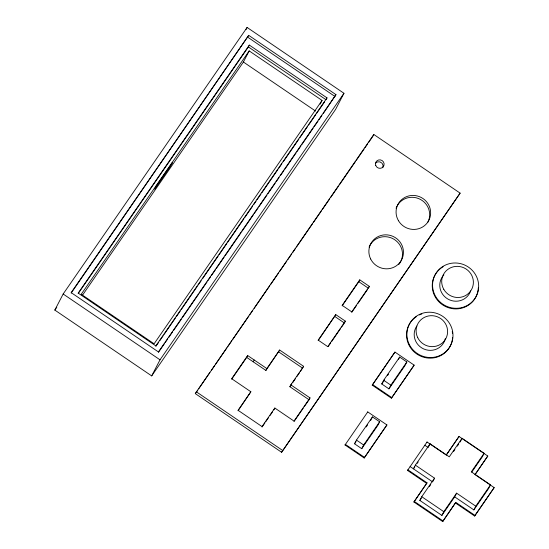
<?xml version="1.0" encoding="UTF-8"?>
<svg xmlns="http://www.w3.org/2000/svg" width="549" height="549" viewBox="0 0 549 549"><rect width="100%" height="100%" fill="white"/><g stroke="black" fill="none" stroke-linecap="round" stroke-linejoin="round"><path stroke-width="0.82" d="M54.825 310.082L63.162 294.003L247.105 27.45L343.962 93.268L335.631 109.347L151.682 375.9L54.825 310.082L56.773 307.262M245.973 29.646L247.105 27.45M71.171 293.07L248.704 35.342L335.974 94.641L323.334 113.417M248.374 46.946L249.335 45.093L327.019 97.88L326.051 99.733L248.374 46.946L78.198 293.55M82.268 295.527L243.406 62.03L249.177 50.899L322.057 100.419L320.136 104.132M151.682 375.9L160.02 359.821L343.962 93.268M195.307 393.626L373.814 134.484L460.124 193.131L281.61 452.273L195.307 393.626L197.736 390.099M246.714 357.399L247.674 355.546L266.855 368.578L265.894 370.431L246.714 357.399L231.692 379.174M253.199 361.805L254.16 359.952M372.853 136.344L373.814 134.484M247.674 355.546L231.678 378.721L250.859 391.753L238.053 410.782M265.894 370.431L279.654 350.036L303.624 366.327L300.296 371.618M273.876 409.904L274.836 408.044L294.017 421.083L310.013 397.901L290.833 384.87L303.624 366.327M304.201 406.782L309.046 399.754L289.872 386.722L290.833 384.87M318.173 340.606L335.782 314.632L345.369 321.144L344.731 322.387M358.813 281.719L359.773 279.86L369.36 286.379L368.4 288.232L358.813 281.719L342.164 305.834M281.61 452.273L460.124 193.131M309.046 399.754L310.013 397.901M372.229 385.151L394.944 352.081L414.124 365.119L413.802 365.737L391.41 398.183L372.229 385.151L394.944 352.081M345.033 444.978L345.348 444.361L364.529 457.392L364.213 458.01L345.033 444.978L367.748 411.915L386.921 424.947L364.213 458.01M381.747 383.971L383.669 380.258L399.665 357.083L406.857 361.969L404.929 365.682L388.939 388.857L381.747 383.971L384.65 379.757M367.425 412.532L367.748 411.915M354.544 443.798L356.466 440.085L372.462 416.911L379.654 421.797L377.733 425.509L361.736 448.684L354.544 443.798L355.999 441.691M398.505 359.307L399.665 357.083M370.541 420.623L372.462 416.911M388.939 388.857L390.861 385.151L406.857 361.969M361.736 448.684L363.658 444.978L379.654 421.797M391.41 398.183L414.124 365.119M426.71 483.456L407.53 470.424L407.852 469.807L427.026 482.839L413.912 501.999L442.679 521.55L455.8 502.39L474.981 515.422L474.659 516.039L455.478 503.008M426.724 442.611L427.047 441.993L446.22 455.025L459.019 436.482L487.786 456.034L475.146 474.508M471.769 472.106L482.194 456.994L484.115 453.282L462.059 438.294L449.267 456.837L430.087 443.805L415.367 465.133L413.445 468.839L414.872 466.78M430.087 443.805L428.158 447.517L424.802 445.239M413.912 501.999L427.026 482.839M454.682 496.866L473.862 509.897L475.784 506.185L456.603 493.153L454.682 496.866L441.883 515.408L419.827 500.42L421.756 496.708L434.547 478.165L415.367 465.133M434.547 478.165L432.626 481.878L410.089 466.561M459.019 436.482L446.378 454.956M460.137 442.007L462.059 438.294M441.883 515.408L443.812 511.695L456.603 493.153M442.679 521.55L455.8 502.39M484.115 453.282L471.323 471.824L490.497 484.863L488.576 488.569L473.862 509.897M487.786 456.034L474.995 474.576L494.175 487.608L474.659 516.039M248.704 35.342L71.157 292.624L158.421 351.93L335.974 94.641M249.335 45.093L78.191 293.104L155.868 345.891L327.019 97.88M249.177 50.899L81.225 294.271L154.104 343.798L322.057 100.419M155.875 346.337L158.311 342.809M159.766 340.696L163.17 335.768M164.144 334.355L175.323 318.152M176.298 316.746L180.189 311.105M181.163 309.698L197.208 286.448M198.175 285.034L201.099 280.807M202.554 278.693L218.111 256.15M219.085 254.743L226.867 243.468M227.835 242.054L243.88 218.804M244.854 217.397L252.636 206.122M253.611 204.715L256.04 201.195M257.007 199.781L260.899 194.147M261.873 192.74L277.918 169.483M278.892 168.076L281.809 163.849M283.263 161.735L298.828 139.192M299.795 137.778L307.577 126.503M308.552 125.097L315.847 114.528M316.814 113.121L324.596 101.846M158.435 352.376L164.275 343.914M165.242 342.507L167.678 338.98M168.653 337.573L172.544 331.932M173.511 330.519L181.3 319.243M182.268 317.837L198.319 294.573M199.294 293.159L207.076 281.884M208.05 280.477L210.487 276.95M211.454 275.543L215.345 269.902M216.32 268.488L224.102 257.213M225.076 255.807L241.128 232.543M242.102 231.136L253.288 214.92M254.262 213.513L258.154 207.872M259.128 206.458L266.91 195.183M267.885 193.776L275.179 183.201M276.154 181.788L279.07 177.56M280.532 175.447L283.936 170.513M284.91 169.106L296.096 152.89M297.071 151.483L300.962 145.842M301.929 144.435L313.122 128.219M314.09 126.812L317.988 121.171M318.955 119.757L321.879 115.53M198.711 388.692L209.896 372.476M211.358 370.362L214.762 365.428M215.736 364.021L226.922 347.805M227.897 346.398L231.788 340.757M232.755 339.351L248.814 316.087M249.781 314.68L252.705 310.446M254.16 308.332L269.731 285.775M270.698 284.368L278.48 273.086M279.455 271.68L286.75 261.104M287.724 259.698L291.615 254.057M292.59 252.65L295.506 248.416M296.481 247.009L312.532 223.745M313.506 222.338L321.289 211.056M322.263 209.649L329.558 199.074M330.532 197.667L338.314 186.386M339.289 184.979L355.34 161.715M356.315 160.308L364.097 149.026M365.064 147.619L367.501 144.092M368.475 142.685L372.366 137.044M250.859 391.753L238.067 410.302L262.038 426.587L274.836 408.044M266.855 368.578L279.654 350.036M335.782 314.632L318.187 340.126L327.774 346.645L345.369 321.144M359.773 279.86L342.178 305.361L351.765 311.873L369.36 286.379M262.024 427.074L264.872 422.95M265.819 421.577L268.66 417.46M270.081 415.394L272.455 411.963M289.872 386.722L291.766 383.977M292.713 382.605L295.554 378.481M296.975 376.422L299.349 372.991M328.24 346.433L330.615 342.988M331.569 341.608L340.6 328.515M341.553 327.135L344.408 323.004L334.815 316.485M351.758 312.354L356.514 305.464M357.941 303.391L367.446 289.611M294.024 421.529L303.233 408.188M387.56 375.543L388.527 374.137M366.176 426.944L367.631 424.837M364.529 457.392L386.921 424.947M407.53 470.424L427.047 441.993M417.24 463.335L418.194 461.963M419.827 500.42L421.248 498.355M429.304 486.682L430.732 484.623M453.501 451.621L454.922 449.562M457.296 446.131L458.717 444.066M475.784 506.185L490.497 484.863M474.981 515.422L494.175 487.608M247.743 37.202L335.007 96.5M243.406 62.03L315.579 111.07M383.669 380.258L390.861 385.151M372.551 384.533L391.732 397.565M278.693 351.888L302.664 368.18M356.466 440.085L363.658 444.978M421.756 496.708L443.812 511.695M414.234 501.381L443.002 520.932M63.162 294.003L160.02 359.821M196.268 391.766L282.57 450.42M369.079 247.153A17.396 16.889 27.4 0 1 393.832 239.165A17.396 16.889 27.4 0 1 398.698 264.632M396.069 208.277A17.396 16.889 27.4 0 1 396.961 206.246M397.311 205.601A17.396 16.889 27.4 0 1 420.527 199.479A17.396 16.889 27.4 0 1 427.822 222.318M375.461 163.204A4.351 4.22 27.4 0 1 382.79 167.747M452.623 337.505A23.202 22.523 27.4 0 1 418.29 354.956A23.202 22.523 27.4 0 1 416.43 316.588M419.402 314.934A23.202 22.523 27.4 0 1 421.776 313.994M452.225 331.596A23.202 22.523 27.4 0 1 452.5 333.27M445.308 338.651A15.852 15.393 27.4 0 1 423.725 348.958A15.852 15.393 27.4 0 1 416.828 325.969M478.33 287.772A23.202 22.523 27.4 0 1 443.661 305.539A23.202 22.523 27.4 0 1 443.139 266.711M470.665 290.888A15.948 15.482 27.4 0 1 447.613 298.896A15.948 15.482 27.4 0 1 443.901 274.871M156.239 186.029L154.64 189.124L170.629 165.942L172.235 162.847L156.239 186.029M398.485 220.746A17.396 16.889 27.4 0 0 428.433 221.103A17.396 16.889 27.4 0 0 413.143 195.43A17.396 16.889 27.4 0 0 398.485 220.746M370.657 258.984A17.396 16.889 27.4 0 0 400.544 261.605A17.396 16.889 27.4 0 0 387.278 234.897A17.396 16.889 27.4 0 0 370.657 258.984M375.77 165.53A4.351 4.22 27.4 0 0 383.168 166.827A4.351 4.22 27.4 0 0 380.457 159.903A4.351 4.22 27.4 0 0 375.77 165.53M409.266 344.415A23.202 22.523 27.4 0 0 449.116 347.908A23.202 22.523 27.4 0 0 431.425 312.299A23.202 22.523 27.4 0 0 409.266 344.415M417.734 337.683A15.852 15.393 27.4 0 0 444.964 340.071A15.852 15.393 27.4 0 0 432.88 315.737A15.852 15.393 27.4 0 0 417.734 337.683M435.583 296.378A23.202 22.523 27.4 0 0 475.523 297.551A23.202 22.523 27.4 0 0 455.745 262.985A23.202 22.523 27.4 0 0 435.583 296.378M443.77 289.309A15.948 15.482 27.4 0 0 471.22 290.119A15.948 15.482 27.4 0 0 457.626 266.354A15.948 15.482 27.4 0 0 443.77 289.309"/></g></svg>
